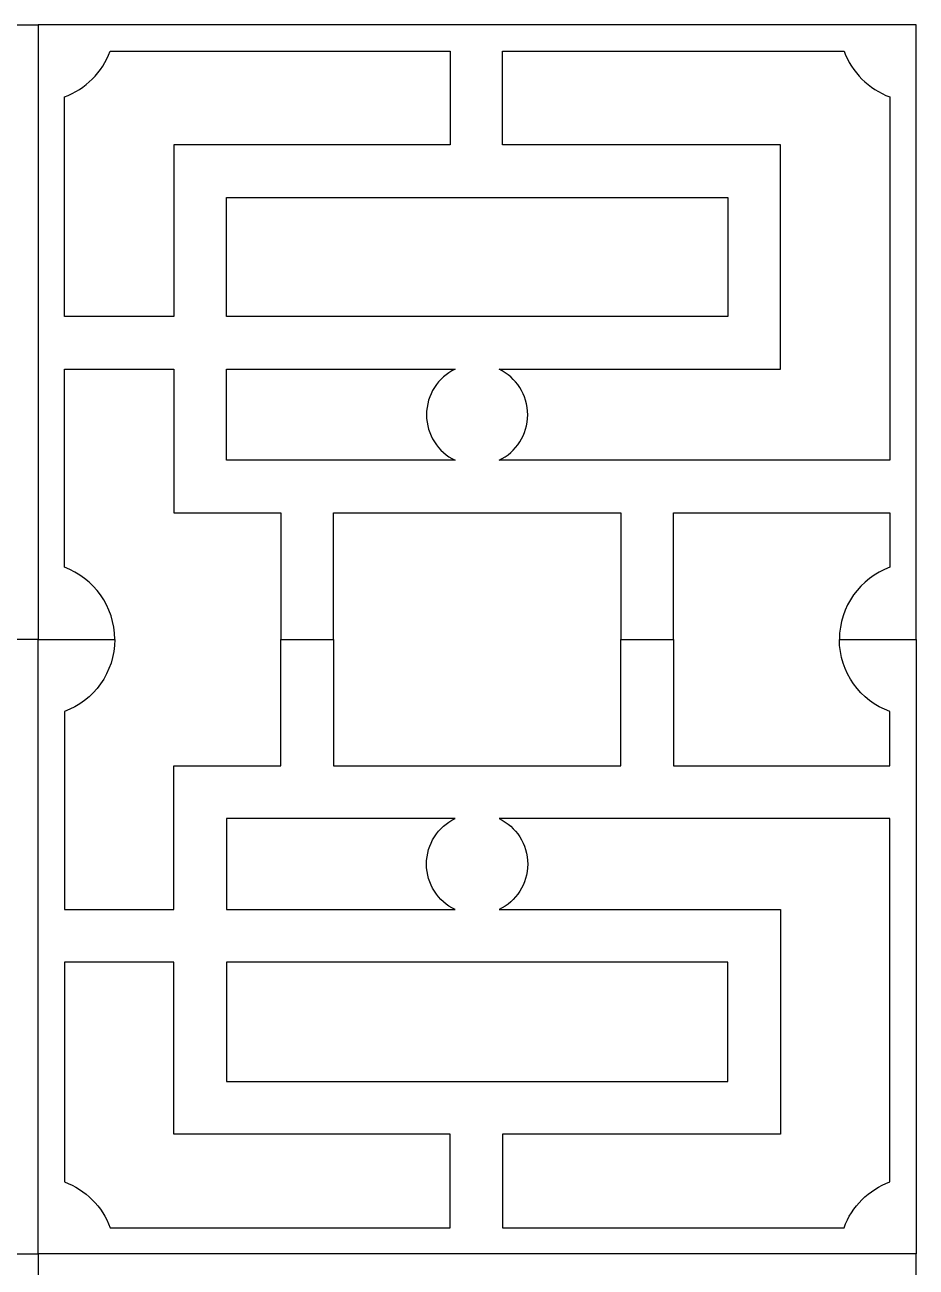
# Model space of a CAD drawing. Header units: centimetres. Extents: x -18.9 to -1.9, y -9.5 to 1.9.
# Drawn here: x -3.629 to -1.906, y -7.149 to -4.748 of the extents above; entities that cross this region are included whole.
import ezdxf

# ---------------------------------------------------------------- set-up
doc = ezdxf.new("R2010")
doc.units = ezdxf.units.CM
doc.header["$MEASUREMENT"] = 0
doc.layers.add('layer 1', color=7, linetype='Continuous')

msp = doc.modelspace()

# ---------------------------------------------------------------- linework, layer by layer
at = {"layer": 'layer 1', "color": 250}
for points, knots in [([(-4.17432, -5.69124), (-4.17432, -5.69124), (-4.17432, -5.93573), (-4.17432, -5.93573), (-4.17432, -5.93573), (-4.17432, -5.93573), (-4.07255, -5.93573), (-4.07255, -5.93573), (-4.07255, -5.93573), (-4.07255, -5.93573), (-4.07255, -5.69124), (-4.07255, -5.69124), (-4.07255, -5.69124), (-4.07255, -5.69124), (-3.91647, -5.69124), (-3.91647, -5.69124), (-3.91647, -5.69124), (-3.91647, -5.69124), (-3.86559, -5.69124), (-3.86559, -5.69124), (-3.86559, -5.69124), (-3.86559, -5.69124), (-3.86559, -5.64035), (-3.86559, -5.64035), (-3.86559, -5.64035), (-3.86559, -5.64035), (-3.86559, -5.41336), (-3.86559, -5.41336), (-3.86559, -5.41336), (-3.86559, -5.41336), (-3.86559, -5.41335), (-3.86559, -5.41335), (-3.86559, -5.41335), (-3.86559, -5.41335), (-3.65413, -5.41335), (-3.65413, -5.41335), (-3.65413, -5.41335), (-3.65413, -5.41335), (-3.65413, -5.79637), (-3.65413, -5.79637), (-3.65413, -5.79637), (-3.71098, -5.81714), (-3.75157, -5.8717), (-3.75157, -5.93573), (-3.75157, -5.93573), (-3.75157, -5.93573), (-3.65413, -5.93573), (-3.65413, -5.93573), (-3.65413, -5.93573), (-3.65413, -5.93573), (-3.60325, -5.93573), (-3.60325, -5.93573), (-3.60325, -5.93573), (-3.60325, -5.93573), (-3.60325, -4.74765), (-3.60325, -4.74765), (-3.60325, -4.74765), (-3.60325, -4.74765), (-5.30055, -4.74765), (-5.30055, -4.74765), (-5.30055, -4.74765), (-5.30055, -4.74765), (-5.30055, -5.93573), (-5.30055, -5.93573), (-5.30055, -5.93573), (-5.30055, -5.93573), (-5.3002, -5.93573), (-5.3002, -5.93573), (-5.3002, -5.93573), (-5.3002, -5.93573), (-5.24966, -5.93573), (-5.24966, -5.93573), (-5.24966, -5.93573), (-5.24966, -5.93573), (-5.15222, -5.93573), (-5.15222, -5.93573), (-5.15222, -5.93573), (-5.15222, -5.8717), (-5.19281, -5.81714), (-5.24966, -5.79637), (-5.24966, -5.79637), (-5.24966, -5.79637), (-5.24966, -5.69124), (-5.24966, -5.69124), (-5.24966, -5.69124), (-5.24966, -5.69124), (-4.83124, -5.69124), (-4.83124, -5.69124), (-4.83124, -5.69124), (-4.83124, -5.69124), (-4.83124, -5.93573), (-4.83124, -5.93573), (-4.83124, -5.93573), (-4.83124, -5.93573), (-4.72948, -5.93573), (-4.72948, -5.93573), (-4.72948, -5.93573), (-4.72948, -5.93573), (-4.72948, -5.69124), (-4.72948, -5.69124), (-4.72948, -5.69124), (-4.72948, -5.69124), (-4.36096, -5.69124), (-4.36096, -5.69124), (-4.36096, -5.69124), (-4.36096, -5.69124), (-4.22199, -5.69124), (-4.22199, -5.69124), (-4.22199, -5.69124), (-4.22199, -5.69124), (-4.17432, -5.69124), (-4.17432, -5.69124)], [0, 0, 0, 0, 0.0344828, 0.0344828, 0.0344828, 0.0344828, 0.0689655, 0.0689655, 0.0689655, 0.0689655, 0.1034483, 0.1034483, 0.1034483, 0.1034483, 0.137931, 0.137931, 0.137931, 0.137931, 0.1724138, 0.1724138, 0.1724138, 0.1724138, 0.2068966, 0.2068966, 0.2068966, 0.2068966, 0.2413793, 0.2413793, 0.2413793, 0.2413793, 0.2758621, 0.2758621, 0.2758621, 0.2758621, 0.3103448, 0.3103448, 0.3103448, 0.3103448, 0.3448276, 0.3448276, 0.3448276, 0.3448276, 0.3793103, 0.3793103, 0.3793103, 0.3793103, 0.4137931, 0.4137931, 0.4137931, 0.4137931, 0.4482759, 0.4482759, 0.4482759, 0.4482759, 0.4827586, 0.4827586, 0.4827586, 0.4827586, 0.5172414, 0.5172414, 0.5172414, 0.5172414, 0.5517241, 0.5517241, 0.5517241, 0.5517241, 0.5862069, 0.5862069, 0.5862069, 0.5862069, 0.6206897, 0.6206897, 0.6206897, 0.6206897, 0.6551724, 0.6551724, 0.6551724, 0.6551724, 0.6896552, 0.6896552, 0.6896552, 0.6896552, 0.7241379, 0.7241379, 0.7241379, 0.7241379, 0.7586207, 0.7586207, 0.7586207, 0.7586207, 0.7931034, 0.7931034, 0.7931034, 0.7931034, 0.8275862, 0.8275862, 0.8275862, 0.8275862, 0.862069, 0.862069, 0.862069, 0.862069, 0.8965517, 0.8965517, 0.8965517, 0.8965517, 0.9310345, 0.9310345, 0.9310345, 0.9310345, 1, 1, 1, 1]), ([(-3.03218, -5.69124), (-3.03218, -5.69124), (-3.03218, -5.93573), (-3.03218, -5.93573), (-3.03218, -5.93573), (-3.03218, -5.93573), (-3.13394, -5.93573), (-3.13394, -5.93573), (-3.13394, -5.93573), (-3.13394, -5.93573), (-3.13394, -5.69124), (-3.13394, -5.69124), (-3.13394, -5.69124), (-3.13394, -5.69124), (-3.29002, -5.69124), (-3.29002, -5.69124), (-3.29002, -5.69124), (-3.29002, -5.69124), (-3.34091, -5.69124), (-3.34091, -5.69124), (-3.34091, -5.69124), (-3.34091, -5.69124), (-3.34091, -5.64035), (-3.34091, -5.64035), (-3.34091, -5.64035), (-3.34091, -5.64035), (-3.34091, -5.41336), (-3.34091, -5.41336), (-3.34091, -5.41336), (-3.34091, -5.41336), (-3.34091, -5.41335), (-3.34091, -5.41335), (-3.34091, -5.41335), (-3.34091, -5.41335), (-3.55236, -5.41335), (-3.55236, -5.41335), (-3.55236, -5.41335), (-3.55236, -5.41335), (-3.55236, -5.79637), (-3.55236, -5.79637), (-3.55236, -5.79637), (-3.49551, -5.81714), (-3.45492, -5.8717), (-3.45492, -5.93573), (-3.45492, -5.93573), (-3.45492, -5.93573), (-3.55236, -5.93573), (-3.55236, -5.93573), (-3.55236, -5.93573), (-3.55236, -5.93573), (-3.60325, -5.93573), (-3.60325, -5.93573), (-3.60325, -5.93573), (-3.60325, -5.93573), (-3.60325, -4.74765), (-3.60325, -4.74765), (-3.60325, -4.74765), (-3.60325, -4.74765), (-1.90595, -4.74765), (-1.90595, -4.74765), (-1.90595, -4.74765), (-1.90595, -4.74765), (-1.90595, -5.93573), (-1.90595, -5.93573), (-1.90595, -5.93573), (-1.90595, -5.93573), (-1.9063, -5.93573), (-1.9063, -5.93573), (-1.9063, -5.93573), (-1.9063, -5.93573), (-1.95683, -5.93573), (-1.95683, -5.93573), (-1.95683, -5.93573), (-1.95683, -5.93573), (-2.05428, -5.93573), (-2.05428, -5.93573), (-2.05428, -5.93573), (-2.05428, -5.8717), (-2.01368, -5.81714), (-1.95683, -5.79637), (-1.95683, -5.79637), (-1.95683, -5.79637), (-1.95683, -5.69124), (-1.95683, -5.69124), (-1.95683, -5.69124), (-1.95683, -5.69124), (-2.37525, -5.69124), (-2.37525, -5.69124), (-2.37525, -5.69124), (-2.37525, -5.69124), (-2.37525, -5.93573), (-2.37525, -5.93573), (-2.37525, -5.93573), (-2.37525, -5.93573), (-2.47702, -5.93573), (-2.47702, -5.93573), (-2.47702, -5.93573), (-2.47702, -5.93573), (-2.47702, -5.69124), (-2.47702, -5.69124), (-2.47702, -5.69124), (-2.47702, -5.69124), (-2.84554, -5.69124), (-2.84554, -5.69124), (-2.84554, -5.69124), (-2.84554, -5.69124), (-2.9845, -5.69124), (-2.9845, -5.69124), (-2.9845, -5.69124), (-2.9845, -5.69124), (-3.03218, -5.69124), (-3.03218, -5.69124)], [0, 0, 0, 0, 0.0344828, 0.0344828, 0.0344828, 0.0344828, 0.0689655, 0.0689655, 0.0689655, 0.0689655, 0.1034483, 0.1034483, 0.1034483, 0.1034483, 0.137931, 0.137931, 0.137931, 0.137931, 0.1724138, 0.1724138, 0.1724138, 0.1724138, 0.2068966, 0.2068966, 0.2068966, 0.2068966, 0.2413793, 0.2413793, 0.2413793, 0.2413793, 0.2758621, 0.2758621, 0.2758621, 0.2758621, 0.3103448, 0.3103448, 0.3103448, 0.3103448, 0.3448276, 0.3448276, 0.3448276, 0.3448276, 0.3793103, 0.3793103, 0.3793103, 0.3793103, 0.4137931, 0.4137931, 0.4137931, 0.4137931, 0.4482759, 0.4482759, 0.4482759, 0.4482759, 0.4827586, 0.4827586, 0.4827586, 0.4827586, 0.5172414, 0.5172414, 0.5172414, 0.5172414, 0.5517241, 0.5517241, 0.5517241, 0.5517241, 0.5862069, 0.5862069, 0.5862069, 0.5862069, 0.6206897, 0.6206897, 0.6206897, 0.6206897, 0.6551724, 0.6551724, 0.6551724, 0.6551724, 0.6896552, 0.6896552, 0.6896552, 0.6896552, 0.7241379, 0.7241379, 0.7241379, 0.7241379, 0.7586207, 0.7586207, 0.7586207, 0.7586207, 0.7931034, 0.7931034, 0.7931034, 0.7931034, 0.8275862, 0.8275862, 0.8275862, 0.8275862, 0.862069, 0.862069, 0.862069, 0.862069, 0.8965517, 0.8965517, 0.8965517, 0.8965517, 0.9310345, 0.9310345, 0.9310345, 0.9310345, 1, 1, 1, 1]), ([(-3.34091, -5.31159), (-3.34091, -5.31159), (-3.34091, -5.07186), (-3.34091, -5.07186), (-3.34091, -5.07186), (-3.34091, -5.07186), (-3.34091, -5.03037), (-3.34091, -5.03037), (-3.34091, -5.03037), (-3.34091, -5.03037), (-3.34091, -4.97949), (-3.34091, -4.97949), (-3.34091, -4.97949), (-3.34091, -4.97949), (-3.29002, -4.97949), (-3.29002, -4.97949), (-3.29002, -4.97949), (-3.29002, -4.97949), (-2.80694, -4.97949), (-2.80694, -4.97949), (-2.80694, -4.97949), (-2.80694, -4.97949), (-2.80694, -4.79853), (-2.80694, -4.79853), (-2.80694, -4.79853), (-2.80694, -4.79853), (-3.46388, -4.79853), (-3.46388, -4.79853), (-3.46388, -4.79853), (-3.47885, -4.83951), (-3.51139, -4.87204), (-3.55236, -4.88701), (-3.55236, -4.88701), (-3.55236, -4.88701), (-3.55236, -5.31159), (-3.55236, -5.31159), (-3.55236, -5.31159), (-3.55236, -5.31159), (-3.34091, -5.31159), (-3.34091, -5.31159)], [0, 0, 0, 0, 0.0909091, 0.0909091, 0.0909091, 0.0909091, 0.1818182, 0.1818182, 0.1818182, 0.1818182, 0.2727273, 0.2727273, 0.2727273, 0.2727273, 0.3636364, 0.3636364, 0.3636364, 0.3636364, 0.4545455, 0.4545455, 0.4545455, 0.4545455, 0.5454545, 0.5454545, 0.5454545, 0.5454545, 0.6363636, 0.6363636, 0.6363636, 0.6363636, 0.7272727, 0.7272727, 0.7272727, 0.7272727, 0.8181818, 0.8181818, 0.8181818, 0.8181818, 1, 1, 1, 1]), ([(-2.70517, -4.97949), (-2.70517, -4.97949), (-2.21917, -4.97949), (-2.21917, -4.97949), (-2.21917, -4.97949), (-2.21917, -4.97949), (-2.16829, -4.97949), (-2.16829, -4.97949), (-2.16829, -4.97949), (-2.16829, -4.97949), (-2.16829, -5.03037), (-2.16829, -5.03037), (-2.16829, -5.03037), (-2.16829, -5.03037), (-2.16829, -5.36247), (-2.16829, -5.36247), (-2.16829, -5.36247), (-2.16829, -5.36247), (-2.16829, -5.41336), (-2.16829, -5.41336), (-2.16829, -5.41336), (-2.16829, -5.41336), (-2.21917, -5.41336), (-2.21917, -5.41336), (-2.21917, -5.41336), (-2.21917, -5.41336), (-2.712, -5.41336), (-2.712, -5.41336), (-2.712, -5.41336), (-2.67933, -5.42919), (-2.6568, -5.46267), (-2.6568, -5.50141), (-2.6568, -5.50141), (-2.6568, -5.54015), (-2.67933, -5.57363), (-2.71201, -5.58947), (-2.71201, -5.58947), (-2.71201, -5.58947), (-1.95683, -5.58947), (-1.95683, -5.58947), (-1.95683, -5.58947), (-1.95683, -5.58947), (-1.95683, -4.88701), (-1.95683, -4.88701), (-1.95683, -4.88701), (-1.99781, -4.87204), (-2.03034, -4.83951), (-2.04531, -4.79853), (-2.04531, -4.79853), (-2.04531, -4.79853), (-2.70517, -4.79853), (-2.70517, -4.79853), (-2.70517, -4.79853), (-2.70517, -4.79853), (-2.70517, -4.97949), (-2.70517, -4.97949)], [0, 0, 0, 0, 0.0666667, 0.0666667, 0.0666667, 0.0666667, 0.1333333, 0.1333333, 0.1333333, 0.1333333, 0.2, 0.2, 0.2, 0.2, 0.2666667, 0.2666667, 0.2666667, 0.2666667, 0.3333333, 0.3333333, 0.3333333, 0.3333333, 0.4, 0.4, 0.4, 0.4, 0.4666667, 0.4666667, 0.4666667, 0.4666667, 0.5333333, 0.5333333, 0.5333333, 0.5333333, 0.6, 0.6, 0.6, 0.6, 0.6666667, 0.6666667, 0.6666667, 0.6666667, 0.7333333, 0.7333333, 0.7333333, 0.7333333, 0.8, 0.8, 0.8, 0.8, 0.8666667, 0.8666667, 0.8666667, 0.8666667, 1, 1, 1, 1]), ([(-3.23914, -5.08126), (-3.23914, -5.08126), (-3.23914, -5.31159), (-3.23914, -5.31159), (-3.23914, -5.31159), (-3.23914, -5.31159), (-2.9845, -5.31159), (-2.9845, -5.31159), (-2.9845, -5.31159), (-2.9845, -5.31159), (-2.84554, -5.31159), (-2.84554, -5.31159), (-2.84554, -5.31159), (-2.84554, -5.31159), (-2.81537, -5.31159), (-2.81537, -5.31159), (-2.81537, -5.31159), (-2.81537, -5.31159), (-2.81537, -5.31159), (-2.81537, -5.31159), (-2.81537, -5.31159), (-2.81537, -5.31159), (-2.27005, -5.31159), (-2.27005, -5.31159), (-2.27005, -5.31159), (-2.27005, -5.31159), (-2.27005, -5.08126), (-2.27005, -5.08126), (-2.27005, -5.08126), (-2.27005, -5.08126), (-3.23914, -5.08126), (-3.23914, -5.08126)], [0, 0, 0, 0, 0.1111111, 0.1111111, 0.1111111, 0.1111111, 0.2222222, 0.2222222, 0.2222222, 0.2222222, 0.3333333, 0.3333333, 0.3333333, 0.3333333, 0.4444444, 0.4444444, 0.4444444, 0.4444444, 0.5555556, 0.5555556, 0.5555556, 0.5555556, 0.6666667, 0.6666667, 0.6666667, 0.6666667, 0.7777778, 0.7777778, 0.7777778, 0.7777778, 1, 1, 1, 1]), ([(-2.79719, -5.41336), (-2.79719, -5.41336), (-2.84554, -5.41336), (-2.84554, -5.41336), (-2.84554, -5.41336), (-2.84554, -5.41336), (-2.9845, -5.41336), (-2.9845, -5.41336), (-2.9845, -5.41336), (-2.9845, -5.41336), (-3.23914, -5.41336), (-3.23914, -5.41336), (-3.23914, -5.41336), (-3.23914, -5.41336), (-3.23914, -5.58947), (-3.23914, -5.58947), (-3.23914, -5.58947), (-3.23914, -5.58947), (-2.9845, -5.58947), (-2.9845, -5.58947), (-2.9845, -5.58947), (-2.9845, -5.58947), (-2.84554, -5.58947), (-2.84554, -5.58947), (-2.84554, -5.58947), (-2.84554, -5.58947), (-2.79719, -5.58947), (-2.79719, -5.58947), (-2.79719, -5.58947), (-2.82986, -5.57363), (-2.8524, -5.54015), (-2.8524, -5.50141), (-2.8524, -5.50141), (-2.8524, -5.46267), (-2.82986, -5.42919), (-2.79719, -5.41336)], [0, 0, 0, 0, 0.1, 0.1, 0.1, 0.1, 0.2, 0.2, 0.2, 0.2, 0.3, 0.3, 0.3, 0.3, 0.4, 0.4, 0.4, 0.4, 0.5, 0.5, 0.5, 0.5, 0.6, 0.6, 0.6, 0.6, 0.7, 0.7, 0.7, 0.7, 0.8, 0.8, 0.8, 0.8, 1, 1, 1, 1]), ([(-4.17432, -6.18023), (-4.17432, -6.18023), (-4.17432, -5.93573), (-4.17432, -5.93573), (-4.17432, -5.93573), (-4.17432, -5.93573), (-4.07255, -5.93573), (-4.07255, -5.93573), (-4.07255, -5.93573), (-4.07255, -5.93573), (-4.07255, -6.18023), (-4.07255, -6.18023), (-4.07255, -6.18023), (-4.07255, -6.18023), (-3.91647, -6.18023), (-3.91647, -6.18023), (-3.91647, -6.18023), (-3.91647, -6.18023), (-3.86559, -6.18023), (-3.86559, -6.18023), (-3.86559, -6.18023), (-3.86559, -6.18023), (-3.86559, -6.23112), (-3.86559, -6.23112), (-3.86559, -6.23112), (-3.86559, -6.23112), (-3.86559, -6.45811), (-3.86559, -6.45811), (-3.86559, -6.45811), (-3.86559, -6.45811), (-3.86559, -6.45811), (-3.86559, -6.45811), (-3.86559, -6.45811), (-3.86559, -6.45811), (-3.65413, -6.45811), (-3.65413, -6.45811), (-3.65413, -6.45811), (-3.65413, -6.45811), (-3.65413, -6.0751), (-3.65413, -6.0751), (-3.65413, -6.0751), (-3.71098, -6.05433), (-3.75157, -5.99976), (-3.75157, -5.93573), (-3.75157, -5.93573), (-3.75157, -5.93573), (-3.65413, -5.93573), (-3.65413, -5.93573), (-3.65413, -5.93573), (-3.65413, -5.93573), (-3.60325, -5.93573), (-3.60325, -5.93573), (-3.60325, -5.93573), (-3.60325, -5.93573), (-3.60325, -7.12382), (-3.60325, -7.12382), (-3.60325, -7.12382), (-3.60325, -7.12382), (-5.30055, -7.12382), (-5.30055, -7.12382), (-5.30055, -7.12382), (-5.30055, -7.12382), (-5.30055, -5.93573), (-5.30055, -5.93573), (-5.30055, -5.93573), (-5.30055, -5.93573), (-5.3002, -5.93573), (-5.3002, -5.93573), (-5.3002, -5.93573), (-5.3002, -5.93573), (-5.24966, -5.93573), (-5.24966, -5.93573), (-5.24966, -5.93573), (-5.24966, -5.93573), (-5.15222, -5.93573), (-5.15222, -5.93573), (-5.15222, -5.93573), (-5.15222, -5.99976), (-5.19281, -6.05433), (-5.24966, -6.0751), (-5.24966, -6.0751), (-5.24966, -6.0751), (-5.24966, -6.18023), (-5.24966, -6.18023), (-5.24966, -6.18023), (-5.24966, -6.18023), (-4.83124, -6.18023), (-4.83124, -6.18023), (-4.83124, -6.18023), (-4.83124, -6.18023), (-4.83124, -5.93573), (-4.83124, -5.93573), (-4.83124, -5.93573), (-4.83124, -5.93573), (-4.72948, -5.93573), (-4.72948, -5.93573), (-4.72948, -5.93573), (-4.72948, -5.93573), (-4.72948, -6.18023), (-4.72948, -6.18023), (-4.72948, -6.18023), (-4.72948, -6.18023), (-4.36096, -6.18023), (-4.36096, -6.18023), (-4.36096, -6.18023), (-4.36096, -6.18023), (-4.22199, -6.18023), (-4.22199, -6.18023), (-4.22199, -6.18023), (-4.22199, -6.18023), (-4.17432, -6.18023), (-4.17432, -6.18023)], [0, 0, 0, 0, 0.0344828, 0.0344828, 0.0344828, 0.0344828, 0.0689655, 0.0689655, 0.0689655, 0.0689655, 0.1034483, 0.1034483, 0.1034483, 0.1034483, 0.137931, 0.137931, 0.137931, 0.137931, 0.1724138, 0.1724138, 0.1724138, 0.1724138, 0.2068966, 0.2068966, 0.2068966, 0.2068966, 0.2413793, 0.2413793, 0.2413793, 0.2413793, 0.2758621, 0.2758621, 0.2758621, 0.2758621, 0.3103448, 0.3103448, 0.3103448, 0.3103448, 0.3448276, 0.3448276, 0.3448276, 0.3448276, 0.3793103, 0.3793103, 0.3793103, 0.3793103, 0.4137931, 0.4137931, 0.4137931, 0.4137931, 0.4482759, 0.4482759, 0.4482759, 0.4482759, 0.4827586, 0.4827586, 0.4827586, 0.4827586, 0.5172414, 0.5172414, 0.5172414, 0.5172414, 0.5517241, 0.5517241, 0.5517241, 0.5517241, 0.5862069, 0.5862069, 0.5862069, 0.5862069, 0.6206897, 0.6206897, 0.6206897, 0.6206897, 0.6551724, 0.6551724, 0.6551724, 0.6551724, 0.6896552, 0.6896552, 0.6896552, 0.6896552, 0.7241379, 0.7241379, 0.7241379, 0.7241379, 0.7586207, 0.7586207, 0.7586207, 0.7586207, 0.7931034, 0.7931034, 0.7931034, 0.7931034, 0.8275862, 0.8275862, 0.8275862, 0.8275862, 0.862069, 0.862069, 0.862069, 0.862069, 0.8965517, 0.8965517, 0.8965517, 0.8965517, 0.9310345, 0.9310345, 0.9310345, 0.9310345, 1, 1, 1, 1]), ([(-3.03218, -6.18023), (-3.03218, -6.18023), (-3.03218, -5.93573), (-3.03218, -5.93573), (-3.03218, -5.93573), (-3.03218, -5.93573), (-3.13394, -5.93573), (-3.13394, -5.93573), (-3.13394, -5.93573), (-3.13394, -5.93573), (-3.13394, -6.18023), (-3.13394, -6.18023), (-3.13394, -6.18023), (-3.13394, -6.18023), (-3.29002, -6.18023), (-3.29002, -6.18023), (-3.29002, -6.18023), (-3.29002, -6.18023), (-3.34091, -6.18023), (-3.34091, -6.18023), (-3.34091, -6.18023), (-3.34091, -6.18023), (-3.34091, -6.23112), (-3.34091, -6.23112), (-3.34091, -6.23112), (-3.34091, -6.23112), (-3.34091, -6.45811), (-3.34091, -6.45811), (-3.34091, -6.45811), (-3.34091, -6.45811), (-3.34091, -6.45811), (-3.34091, -6.45811), (-3.34091, -6.45811), (-3.34091, -6.45811), (-3.55236, -6.45811), (-3.55236, -6.45811), (-3.55236, -6.45811), (-3.55236, -6.45811), (-3.55236, -6.0751), (-3.55236, -6.0751), (-3.55236, -6.0751), (-3.49551, -6.05433), (-3.45492, -5.99976), (-3.45492, -5.93573), (-3.45492, -5.93573), (-3.45492, -5.93573), (-3.55236, -5.93573), (-3.55236, -5.93573), (-3.55236, -5.93573), (-3.55236, -5.93573), (-3.60325, -5.93573), (-3.60325, -5.93573), (-3.60325, -5.93573), (-3.60325, -5.93573), (-3.60325, -7.12382), (-3.60325, -7.12382), (-3.60325, -7.12382), (-3.60325, -7.12382), (-1.90595, -7.12382), (-1.90595, -7.12382), (-1.90595, -7.12382), (-1.90595, -7.12382), (-1.90595, -5.93573), (-1.90595, -5.93573), (-1.90595, -5.93573), (-1.90595, -5.93573), (-1.9063, -5.93573), (-1.9063, -5.93573), (-1.9063, -5.93573), (-1.9063, -5.93573), (-1.95683, -5.93573), (-1.95683, -5.93573), (-1.95683, -5.93573), (-1.95683, -5.93573), (-2.05428, -5.93573), (-2.05428, -5.93573), (-2.05428, -5.93573), (-2.05428, -5.99976), (-2.01368, -6.05433), (-1.95683, -6.0751), (-1.95683, -6.0751), (-1.95683, -6.0751), (-1.95683, -6.18023), (-1.95683, -6.18023), (-1.95683, -6.18023), (-1.95683, -6.18023), (-2.37525, -6.18023), (-2.37525, -6.18023), (-2.37525, -6.18023), (-2.37525, -6.18023), (-2.37525, -5.93573), (-2.37525, -5.93573), (-2.37525, -5.93573), (-2.37525, -5.93573), (-2.47702, -5.93573), (-2.47702, -5.93573), (-2.47702, -5.93573), (-2.47702, -5.93573), (-2.47702, -6.18023), (-2.47702, -6.18023), (-2.47702, -6.18023), (-2.47702, -6.18023), (-2.84554, -6.18023), (-2.84554, -6.18023), (-2.84554, -6.18023), (-2.84554, -6.18023), (-2.9845, -6.18023), (-2.9845, -6.18023), (-2.9845, -6.18023), (-2.9845, -6.18023), (-3.03218, -6.18023), (-3.03218, -6.18023)], [0, 0, 0, 0, 0.0344828, 0.0344828, 0.0344828, 0.0344828, 0.0689655, 0.0689655, 0.0689655, 0.0689655, 0.1034483, 0.1034483, 0.1034483, 0.1034483, 0.137931, 0.137931, 0.137931, 0.137931, 0.1724138, 0.1724138, 0.1724138, 0.1724138, 0.2068966, 0.2068966, 0.2068966, 0.2068966, 0.2413793, 0.2413793, 0.2413793, 0.2413793, 0.2758621, 0.2758621, 0.2758621, 0.2758621, 0.3103448, 0.3103448, 0.3103448, 0.3103448, 0.3448276, 0.3448276, 0.3448276, 0.3448276, 0.3793103, 0.3793103, 0.3793103, 0.3793103, 0.4137931, 0.4137931, 0.4137931, 0.4137931, 0.4482759, 0.4482759, 0.4482759, 0.4482759, 0.4827586, 0.4827586, 0.4827586, 0.4827586, 0.5172414, 0.5172414, 0.5172414, 0.5172414, 0.5517241, 0.5517241, 0.5517241, 0.5517241, 0.5862069, 0.5862069, 0.5862069, 0.5862069, 0.6206897, 0.6206897, 0.6206897, 0.6206897, 0.6551724, 0.6551724, 0.6551724, 0.6551724, 0.6896552, 0.6896552, 0.6896552, 0.6896552, 0.7241379, 0.7241379, 0.7241379, 0.7241379, 0.7586207, 0.7586207, 0.7586207, 0.7586207, 0.7931034, 0.7931034, 0.7931034, 0.7931034, 0.8275862, 0.8275862, 0.8275862, 0.8275862, 0.862069, 0.862069, 0.862069, 0.862069, 0.8965517, 0.8965517, 0.8965517, 0.8965517, 0.9310345, 0.9310345, 0.9310345, 0.9310345, 1, 1, 1, 1]), ([(-2.79719, -6.45811), (-2.79719, -6.45811), (-2.84554, -6.45811), (-2.84554, -6.45811), (-2.84554, -6.45811), (-2.84554, -6.45811), (-2.9845, -6.45811), (-2.9845, -6.45811), (-2.9845, -6.45811), (-2.9845, -6.45811), (-3.23914, -6.45811), (-3.23914, -6.45811), (-3.23914, -6.45811), (-3.23914, -6.45811), (-3.23914, -6.282), (-3.23914, -6.282), (-3.23914, -6.282), (-3.23914, -6.282), (-2.9845, -6.282), (-2.9845, -6.282), (-2.9845, -6.282), (-2.9845, -6.282), (-2.84554, -6.282), (-2.84554, -6.282), (-2.84554, -6.282), (-2.84554, -6.282), (-2.79719, -6.282), (-2.79719, -6.282), (-2.79719, -6.282), (-2.82986, -6.29783), (-2.8524, -6.33132), (-2.8524, -6.37006), (-2.8524, -6.37006), (-2.8524, -6.40879), (-2.82986, -6.44228), (-2.79719, -6.45811)], [0, 0, 0, 0, 0.1, 0.1, 0.1, 0.1, 0.2, 0.2, 0.2, 0.2, 0.3, 0.3, 0.3, 0.3, 0.4, 0.4, 0.4, 0.4, 0.5, 0.5, 0.5, 0.5, 0.6, 0.6, 0.6, 0.6, 0.7, 0.7, 0.7, 0.7, 0.8, 0.8, 0.8, 0.8, 1, 1, 1, 1]), ([(-2.70517, -6.89198), (-2.70517, -6.89198), (-2.21917, -6.89198), (-2.21917, -6.89198), (-2.21917, -6.89198), (-2.21917, -6.89198), (-2.16829, -6.89198), (-2.16829, -6.89198), (-2.16829, -6.89198), (-2.16829, -6.89198), (-2.16829, -6.8411), (-2.16829, -6.8411), (-2.16829, -6.8411), (-2.16829, -6.8411), (-2.16829, -6.509), (-2.16829, -6.509), (-2.16829, -6.509), (-2.16829, -6.509), (-2.16829, -6.45811), (-2.16829, -6.45811), (-2.16829, -6.45811), (-2.16829, -6.45811), (-2.21917, -6.45811), (-2.21917, -6.45811), (-2.21917, -6.45811), (-2.21917, -6.45811), (-2.712, -6.45811), (-2.712, -6.45811), (-2.712, -6.45811), (-2.67933, -6.44228), (-2.6568, -6.40879), (-2.6568, -6.37006), (-2.6568, -6.37006), (-2.6568, -6.33132), (-2.67933, -6.29783), (-2.71201, -6.282), (-2.71201, -6.282), (-2.71201, -6.282), (-1.95683, -6.282), (-1.95683, -6.282), (-1.95683, -6.282), (-1.95683, -6.282), (-1.95683, -6.98446), (-1.95683, -6.98446), (-1.95683, -6.98446), (-1.99781, -6.99943), (-2.03034, -7.03196), (-2.04531, -7.07294), (-2.04531, -7.07294), (-2.04531, -7.07294), (-2.70517, -7.07294), (-2.70517, -7.07294), (-2.70517, -7.07294), (-2.70517, -7.07294), (-2.70517, -6.89198), (-2.70517, -6.89198)], [0, 0, 0, 0, 0.0666667, 0.0666667, 0.0666667, 0.0666667, 0.1333333, 0.1333333, 0.1333333, 0.1333333, 0.2, 0.2, 0.2, 0.2, 0.2666667, 0.2666667, 0.2666667, 0.2666667, 0.3333333, 0.3333333, 0.3333333, 0.3333333, 0.4, 0.4, 0.4, 0.4, 0.4666667, 0.4666667, 0.4666667, 0.4666667, 0.5333333, 0.5333333, 0.5333333, 0.5333333, 0.6, 0.6, 0.6, 0.6, 0.6666667, 0.6666667, 0.6666667, 0.6666667, 0.7333333, 0.7333333, 0.7333333, 0.7333333, 0.8, 0.8, 0.8, 0.8, 0.8666667, 0.8666667, 0.8666667, 0.8666667, 1, 1, 1, 1]), ([(-3.34091, -6.55988), (-3.34091, -6.55988), (-3.34091, -6.79961), (-3.34091, -6.79961), (-3.34091, -6.79961), (-3.34091, -6.79961), (-3.34091, -6.8411), (-3.34091, -6.8411), (-3.34091, -6.8411), (-3.34091, -6.8411), (-3.34091, -6.89198), (-3.34091, -6.89198), (-3.34091, -6.89198), (-3.34091, -6.89198), (-3.29002, -6.89198), (-3.29002, -6.89198), (-3.29002, -6.89198), (-3.29002, -6.89198), (-2.80694, -6.89198), (-2.80694, -6.89198), (-2.80694, -6.89198), (-2.80694, -6.89198), (-2.80694, -7.07294), (-2.80694, -7.07294), (-2.80694, -7.07294), (-2.80694, -7.07294), (-3.46388, -7.07294), (-3.46388, -7.07294), (-3.46388, -7.07294), (-3.47885, -7.03196), (-3.51139, -6.99943), (-3.55236, -6.98446), (-3.55236, -6.98446), (-3.55236, -6.98446), (-3.55236, -6.55988), (-3.55236, -6.55988), (-3.55236, -6.55988), (-3.55236, -6.55988), (-3.34091, -6.55988), (-3.34091, -6.55988)], [0, 0, 0, 0, 0.0909091, 0.0909091, 0.0909091, 0.0909091, 0.1818182, 0.1818182, 0.1818182, 0.1818182, 0.2727273, 0.2727273, 0.2727273, 0.2727273, 0.3636364, 0.3636364, 0.3636364, 0.3636364, 0.4545455, 0.4545455, 0.4545455, 0.4545455, 0.5454545, 0.5454545, 0.5454545, 0.5454545, 0.6363636, 0.6363636, 0.6363636, 0.6363636, 0.7272727, 0.7272727, 0.7272727, 0.7272727, 0.8181818, 0.8181818, 0.8181818, 0.8181818, 1, 1, 1, 1]), ([(-3.23914, -6.79021), (-3.23914, -6.79021), (-3.23914, -6.55988), (-3.23914, -6.55988), (-3.23914, -6.55988), (-3.23914, -6.55988), (-2.9845, -6.55988), (-2.9845, -6.55988), (-2.9845, -6.55988), (-2.9845, -6.55988), (-2.84554, -6.55988), (-2.84554, -6.55988), (-2.84554, -6.55988), (-2.84554, -6.55988), (-2.81537, -6.55988), (-2.81537, -6.55988), (-2.81537, -6.55988), (-2.81537, -6.55988), (-2.81537, -6.55988), (-2.81537, -6.55988), (-2.81537, -6.55988), (-2.81537, -6.55988), (-2.27005, -6.55988), (-2.27005, -6.55988), (-2.27005, -6.55988), (-2.27005, -6.55988), (-2.27005, -6.79021), (-2.27005, -6.79021), (-2.27005, -6.79021), (-2.27005, -6.79021), (-3.23914, -6.79021), (-3.23914, -6.79021)], [0, 0, 0, 0, 0.1111111, 0.1111111, 0.1111111, 0.1111111, 0.2222222, 0.2222222, 0.2222222, 0.2222222, 0.3333333, 0.3333333, 0.3333333, 0.3333333, 0.4444444, 0.4444444, 0.4444444, 0.4444444, 0.5555556, 0.5555556, 0.5555556, 0.5555556, 0.6666667, 0.6666667, 0.6666667, 0.6666667, 0.7777778, 0.7777778, 0.7777778, 0.7777778, 1, 1, 1, 1]), ([(-4.17432, -8.06741), (-4.17432, -8.06741), (-4.17432, -8.31191), (-4.17432, -8.31191), (-4.17432, -8.31191), (-4.17432, -8.31191), (-4.07255, -8.31191), (-4.07255, -8.31191), (-4.07255, -8.31191), (-4.07255, -8.31191), (-4.07255, -8.06741), (-4.07255, -8.06741), (-4.07255, -8.06741), (-4.07255, -8.06741), (-3.91647, -8.06741), (-3.91647, -8.06741), (-3.91647, -8.06741), (-3.91647, -8.06741), (-3.86559, -8.06741), (-3.86559, -8.06741), (-3.86559, -8.06741), (-3.86559, -8.06741), (-3.86559, -8.01653), (-3.86559, -8.01653), (-3.86559, -8.01653), (-3.86559, -8.01653), (-3.86559, -7.78953), (-3.86559, -7.78953), (-3.86559, -7.78953), (-3.86559, -7.78953), (-3.86559, -7.78953), (-3.86559, -7.78953), (-3.86559, -7.78953), (-3.86559, -7.78953), (-3.65413, -7.78953), (-3.65413, -7.78953), (-3.65413, -7.78953), (-3.65413, -7.78953), (-3.65413, -8.17255), (-3.65413, -8.17255), (-3.65413, -8.17255), (-3.71098, -8.19331), (-3.75157, -8.24788), (-3.75157, -8.31191), (-3.75157, -8.31191), (-3.75157, -8.31191), (-3.65413, -8.31191), (-3.65413, -8.31191), (-3.65413, -8.31191), (-3.65413, -8.31191), (-3.60325, -8.31191), (-3.60325, -8.31191), (-3.60325, -8.31191), (-3.60325, -8.31191), (-3.60325, -7.12382), (-3.60325, -7.12382), (-3.60325, -7.12382), (-3.60325, -7.12382), (-5.30055, -7.12382), (-5.30055, -7.12382), (-5.30055, -7.12382), (-5.30055, -7.12382), (-5.30055, -8.31191), (-5.30055, -8.31191), (-5.30055, -8.31191), (-5.30055, -8.31191), (-5.3002, -8.31191), (-5.3002, -8.31191), (-5.3002, -8.31191), (-5.3002, -8.31191), (-5.24966, -8.31191), (-5.24966, -8.31191), (-5.24966, -8.31191), (-5.24966, -8.31191), (-5.15222, -8.31191), (-5.15222, -8.31191), (-5.15222, -8.31191), (-5.15222, -8.24788), (-5.19281, -8.19331), (-5.24966, -8.17255), (-5.24966, -8.17255), (-5.24966, -8.17255), (-5.24966, -8.06741), (-5.24966, -8.06741), (-5.24966, -8.06741), (-5.24966, -8.06741), (-4.83124, -8.06741), (-4.83124, -8.06741), (-4.83124, -8.06741), (-4.83124, -8.06741), (-4.83124, -8.31191), (-4.83124, -8.31191), (-4.83124, -8.31191), (-4.83124, -8.31191), (-4.72948, -8.31191), (-4.72948, -8.31191), (-4.72948, -8.31191), (-4.72948, -8.31191), (-4.72948, -8.06741), (-4.72948, -8.06741), (-4.72948, -8.06741), (-4.72948, -8.06741), (-4.36096, -8.06741), (-4.36096, -8.06741), (-4.36096, -8.06741), (-4.36096, -8.06741), (-4.22199, -8.06741), (-4.22199, -8.06741), (-4.22199, -8.06741), (-4.22199, -8.06741), (-4.17432, -8.06741), (-4.17432, -8.06741)], [0, 0, 0, 0, 0.0344828, 0.0344828, 0.0344828, 0.0344828, 0.0689655, 0.0689655, 0.0689655, 0.0689655, 0.1034483, 0.1034483, 0.1034483, 0.1034483, 0.137931, 0.137931, 0.137931, 0.137931, 0.1724138, 0.1724138, 0.1724138, 0.1724138, 0.2068966, 0.2068966, 0.2068966, 0.2068966, 0.2413793, 0.2413793, 0.2413793, 0.2413793, 0.2758621, 0.2758621, 0.2758621, 0.2758621, 0.3103448, 0.3103448, 0.3103448, 0.3103448, 0.3448276, 0.3448276, 0.3448276, 0.3448276, 0.3793103, 0.3793103, 0.3793103, 0.3793103, 0.4137931, 0.4137931, 0.4137931, 0.4137931, 0.4482759, 0.4482759, 0.4482759, 0.4482759, 0.4827586, 0.4827586, 0.4827586, 0.4827586, 0.5172414, 0.5172414, 0.5172414, 0.5172414, 0.5517241, 0.5517241, 0.5517241, 0.5517241, 0.5862069, 0.5862069, 0.5862069, 0.5862069, 0.6206897, 0.6206897, 0.6206897, 0.6206897, 0.6551724, 0.6551724, 0.6551724, 0.6551724, 0.6896552, 0.6896552, 0.6896552, 0.6896552, 0.7241379, 0.7241379, 0.7241379, 0.7241379, 0.7586207, 0.7586207, 0.7586207, 0.7586207, 0.7931034, 0.7931034, 0.7931034, 0.7931034, 0.8275862, 0.8275862, 0.8275862, 0.8275862, 0.862069, 0.862069, 0.862069, 0.862069, 0.8965517, 0.8965517, 0.8965517, 0.8965517, 0.9310345, 0.9310345, 0.9310345, 0.9310345, 1, 1, 1, 1]), ([(-3.03218, -8.06741), (-3.03218, -8.06741), (-3.03218, -8.31191), (-3.03218, -8.31191), (-3.03218, -8.31191), (-3.03218, -8.31191), (-3.13394, -8.31191), (-3.13394, -8.31191), (-3.13394, -8.31191), (-3.13394, -8.31191), (-3.13394, -8.06741), (-3.13394, -8.06741), (-3.13394, -8.06741), (-3.13394, -8.06741), (-3.29002, -8.06741), (-3.29002, -8.06741), (-3.29002, -8.06741), (-3.29002, -8.06741), (-3.34091, -8.06741), (-3.34091, -8.06741), (-3.34091, -8.06741), (-3.34091, -8.06741), (-3.34091, -8.01653), (-3.34091, -8.01653), (-3.34091, -8.01653), (-3.34091, -8.01653), (-3.34091, -7.78953), (-3.34091, -7.78953), (-3.34091, -7.78953), (-3.34091, -7.78953), (-3.34091, -7.78953), (-3.34091, -7.78953), (-3.34091, -7.78953), (-3.34091, -7.78953), (-3.55236, -7.78953), (-3.55236, -7.78953), (-3.55236, -7.78953), (-3.55236, -7.78953), (-3.55236, -8.17255), (-3.55236, -8.17255), (-3.55236, -8.17255), (-3.49551, -8.19331), (-3.45492, -8.24788), (-3.45492, -8.31191), (-3.45492, -8.31191), (-3.45492, -8.31191), (-3.55236, -8.31191), (-3.55236, -8.31191), (-3.55236, -8.31191), (-3.55236, -8.31191), (-3.60325, -8.31191), (-3.60325, -8.31191), (-3.60325, -8.31191), (-3.60325, -8.31191), (-3.60325, -7.12382), (-3.60325, -7.12382), (-3.60325, -7.12382), (-3.60325, -7.12382), (-1.90595, -7.12382), (-1.90595, -7.12382), (-1.90595, -7.12382), (-1.90595, -7.12382), (-1.90595, -8.31191), (-1.90595, -8.31191), (-1.90595, -8.31191), (-1.90595, -8.31191), (-1.9063, -8.31191), (-1.9063, -8.31191), (-1.9063, -8.31191), (-1.9063, -8.31191), (-1.95683, -8.31191), (-1.95683, -8.31191), (-1.95683, -8.31191), (-1.95683, -8.31191), (-2.05428, -8.31191), (-2.05428, -8.31191), (-2.05428, -8.31191), (-2.05428, -8.24788), (-2.01368, -8.19331), (-1.95683, -8.17255), (-1.95683, -8.17255), (-1.95683, -8.17255), (-1.95683, -8.06741), (-1.95683, -8.06741), (-1.95683, -8.06741), (-1.95683, -8.06741), (-2.37525, -8.06741), (-2.37525, -8.06741), (-2.37525, -8.06741), (-2.37525, -8.06741), (-2.37525, -8.31191), (-2.37525, -8.31191), (-2.37525, -8.31191), (-2.37525, -8.31191), (-2.47702, -8.31191), (-2.47702, -8.31191), (-2.47702, -8.31191), (-2.47702, -8.31191), (-2.47702, -8.06741), (-2.47702, -8.06741), (-2.47702, -8.06741), (-2.47702, -8.06741), (-2.84554, -8.06741), (-2.84554, -8.06741), (-2.84554, -8.06741), (-2.84554, -8.06741), (-2.9845, -8.06741), (-2.9845, -8.06741), (-2.9845, -8.06741), (-2.9845, -8.06741), (-3.03218, -8.06741), (-3.03218, -8.06741)], [0, 0, 0, 0, 0.0344828, 0.0344828, 0.0344828, 0.0344828, 0.0689655, 0.0689655, 0.0689655, 0.0689655, 0.1034483, 0.1034483, 0.1034483, 0.1034483, 0.137931, 0.137931, 0.137931, 0.137931, 0.1724138, 0.1724138, 0.1724138, 0.1724138, 0.2068966, 0.2068966, 0.2068966, 0.2068966, 0.2413793, 0.2413793, 0.2413793, 0.2413793, 0.2758621, 0.2758621, 0.2758621, 0.2758621, 0.3103448, 0.3103448, 0.3103448, 0.3103448, 0.3448276, 0.3448276, 0.3448276, 0.3448276, 0.3793103, 0.3793103, 0.3793103, 0.3793103, 0.4137931, 0.4137931, 0.4137931, 0.4137931, 0.4482759, 0.4482759, 0.4482759, 0.4482759, 0.4827586, 0.4827586, 0.4827586, 0.4827586, 0.5172414, 0.5172414, 0.5172414, 0.5172414, 0.5517241, 0.5517241, 0.5517241, 0.5517241, 0.5862069, 0.5862069, 0.5862069, 0.5862069, 0.6206897, 0.6206897, 0.6206897, 0.6206897, 0.6551724, 0.6551724, 0.6551724, 0.6551724, 0.6896552, 0.6896552, 0.6896552, 0.6896552, 0.7241379, 0.7241379, 0.7241379, 0.7241379, 0.7586207, 0.7586207, 0.7586207, 0.7586207, 0.7931034, 0.7931034, 0.7931034, 0.7931034, 0.8275862, 0.8275862, 0.8275862, 0.8275862, 0.862069, 0.862069, 0.862069, 0.862069, 0.8965517, 0.8965517, 0.8965517, 0.8965517, 0.9310345, 0.9310345, 0.9310345, 0.9310345, 1, 1, 1, 1])]:
    msp.add_open_spline(points, degree=3, knots=knots, dxfattribs=at)

doc.saveas('drawing.dxf')
